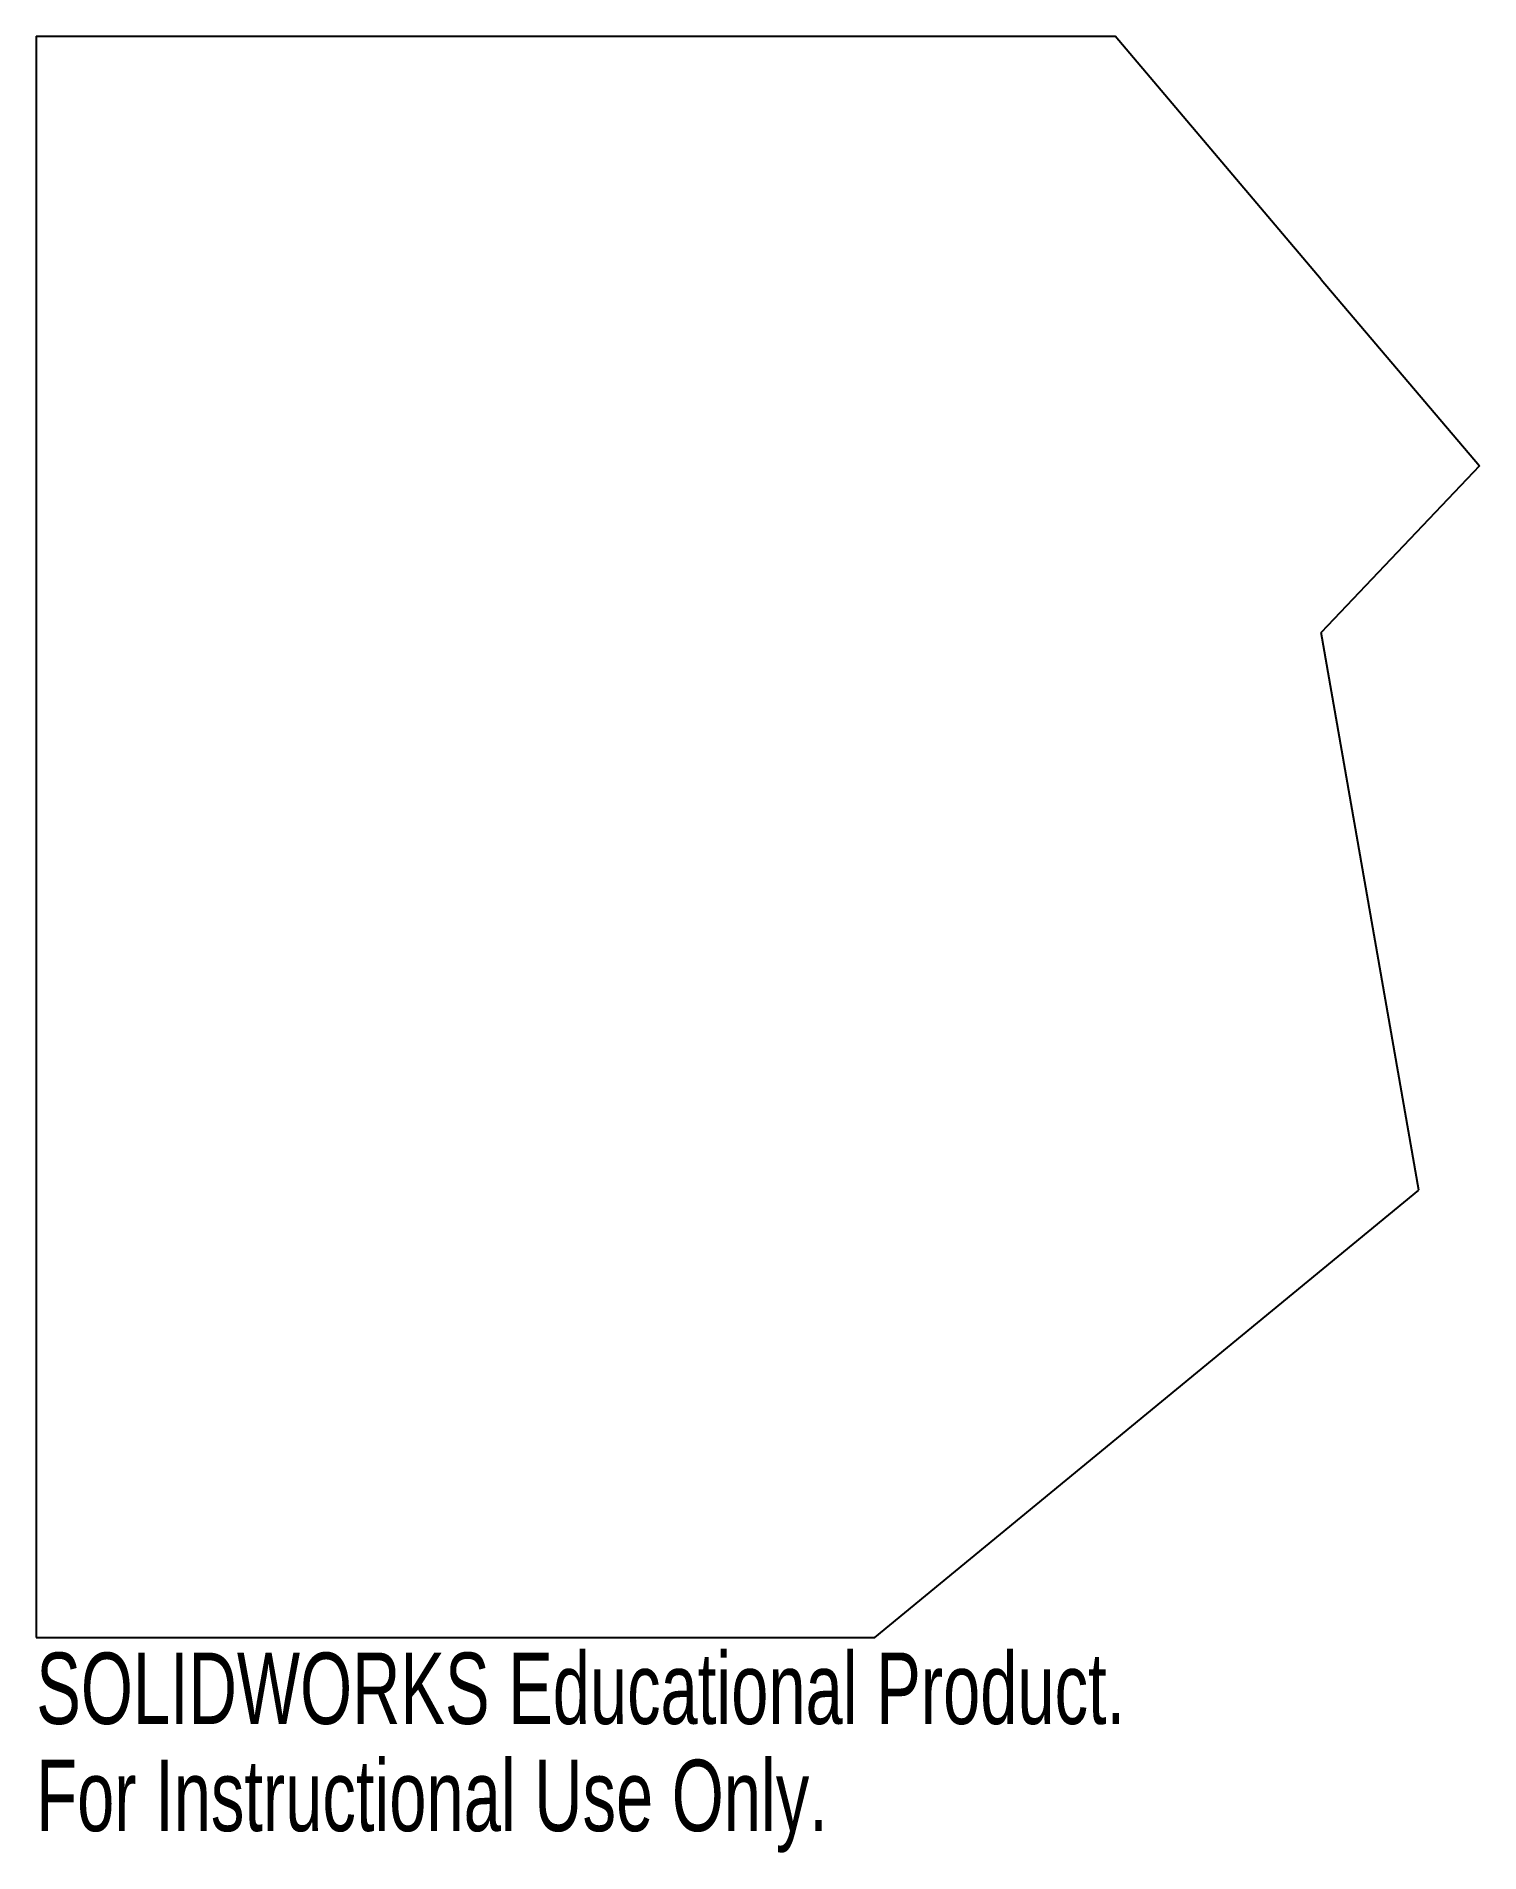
# Model space of a CAD drawing. Header units: millimetres. Extents: x -49 to 49, y -70 to 53.
import ezdxf

# ---------------------------------------------------------------- set-up
doc = ezdxf.new("R2010")
doc.units = ezdxf.units.MM
doc.styles.add('SLDTEXTSTYLE0', font='TXT', dxfattribs={"width": 0.7})

msp = doc.modelspace()

# ---------------------------------------------------------------- linework, layer by layer
at = {"color": 7, "linetype": 'Continuous'}
for p, q in [((-48.64, 53.12), (24.35, 53.12)), ((-48.64, 53.12), (-48.64, -41.57)), ((38.31, 36.67), (24.35, 53.12)), ((38.31, 36.67), (49.02, 24.05)), ((49.02, 24.05), (38.31, 12.77)), ((44.9, -24.98), (38.31, 12.77)), ((8.09, -55.25), (44.9, -24.98)), ((-48.64, -41.57), (-48.64, -55.25)), ((-48.64, -55.25), (8.09, -55.25))]:
    msp.add_line(p, q, dxfattribs=at)

# ---------------------------------------------------------------- texts
at = {"color": 7, "linetype": 'Continuous', "char_height": 4.8336, "attachment_point": 1, "style": 'SLDTEXTSTYLE0'}
for s, insert in [('SOLIDWORKS Educational Product.', (-48.64, -56.27)), ('For Instructional Use Only.', (-48.64, -63.52))]:
    msp.add_mtext(s, dxfattribs=dict(at, insert=insert))

doc.saveas('drawing.dxf')
